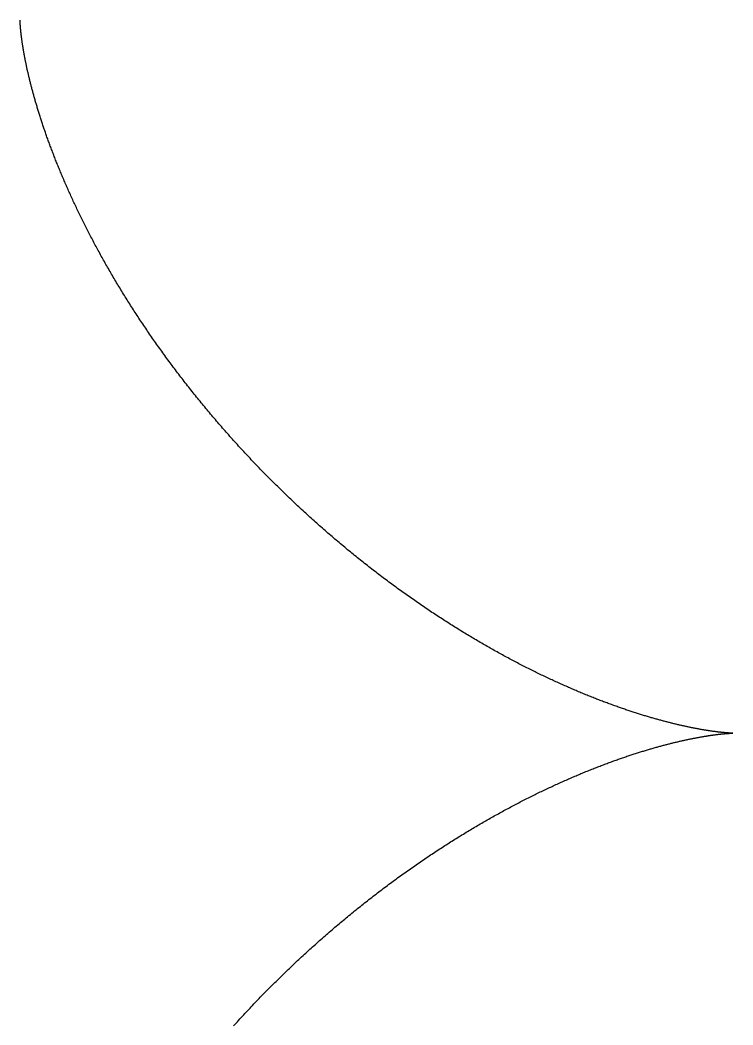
# Model space of a CAD drawing. Header units: metres. Extents: x 0 to 80, y 0 to 80.
# Drawn here: x 40 to 51, y 15.5 to 31 of the extents above; entities that cross this region are included whole.
import ezdxf

# ---------------------------------------------------------------- set-up
doc = ezdxf.new("R2010")
doc.units = ezdxf.units.M

msp = doc.modelspace()

# ---------------------------------------------------------------- linework, layer by layer
at = {"layer": 'ENGRAVE'}
msp.add_lwpolyline([(43.295531, 15.485465), (43.314717, 15.506736), (43.333947, 15.52798), (43.35322, 15.549199), (43.372537, 15.570391), (43.391898, 15.591556), (43.4113, 15.612693), (43.430746, 15.633803), (43.450234, 15.654885), (43.469764, 15.675938), (43.489335, 15.696963), (43.508948, 15.717959), (43.528602, 15.738925), (43.548297, 15.759861), (43.568033, 15.780768), (43.587809, 15.801644), (43.607625, 15.822489), (43.627481, 15.843303), (43.647376, 15.864086), (43.66731, 15.884837), (43.687283, 15.905556), (43.707295, 15.926242), (43.727345, 15.946896), (43.747433, 15.967517), (43.767559, 15.988105), (43.787722, 16.008659), (43.807922, 16.029179), (43.828159, 16.049665), (43.848432, 16.070116), (43.868742, 16.090532), (43.889087, 16.110913), (43.909468, 16.131258), (43.929884, 16.151568), (43.950335, 16.171841), (43.970821, 16.192078), (43.991341, 16.212278), (44.011895, 16.232441), (44.032483, 16.252567), (44.053104, 16.272655), (44.073758, 16.292705), (44.094444, 16.312717), (44.115163, 16.33269), (44.135914, 16.352624), (44.156697, 16.372519), (44.177511, 16.392375), (44.198356, 16.412191), (44.219232, 16.431967), (44.240139, 16.451703), (44.261075, 16.471398), (44.282041, 16.491052), (44.303037, 16.510665), (44.324062, 16.530236), (44.345115, 16.549766), (44.366197, 16.569254), (44.387307, 16.5887), (44.408444, 16.608102), (44.429609, 16.627463), (44.450801, 16.64678), (44.47202, 16.666053), (44.493264, 16.685283), (44.514535, 16.704469), (44.535832, 16.723611), (44.557154, 16.742709), (44.578501, 16.761761), (44.599872, 16.780769), (44.621268, 16.799732), (44.642687, 16.818649), (44.66413, 16.83752), (44.685596, 16.856345), (44.707085, 16.875124), (44.728597, 16.893857), (44.75013, 16.912543), (44.771686, 16.931182), (44.793262, 16.949773), (44.81486, 16.968318), (44.836478, 16.986814), (44.858117, 17.005263), (44.879775, 17.023663), (44.901453, 17.042015), (44.923151, 17.060318), (44.944867, 17.078572), (44.966601, 17.096777), (44.988354, 17.114933), (45.010124, 17.133039), (45.031912, 17.151095), (45.053716, 17.169102), (45.075537, 17.187058), (45.097375, 17.204963), (45.119228, 17.222818), (45.141097, 17.240622), (45.16298, 17.258375), (45.184879, 17.276076), (45.206791, 17.293726), (45.228718, 17.311324), (45.250658, 17.32887), (45.272612, 17.346364), (45.294578, 17.363805), (45.316557, 17.381194), (45.338547, 17.39853), (45.360549, 17.415813), (45.382563, 17.433043), (45.404587, 17.450219), (45.426622, 17.467342), (45.448667, 17.484411), (45.470722, 17.501426), (45.492786, 17.518387), (45.514858, 17.535293), (45.53694, 17.552145), (45.559029, 17.568943), (45.581127, 17.585685), (45.603231, 17.602372), (45.625343, 17.619004), (45.647461, 17.635581), (45.669585, 17.652102), (45.691715, 17.668567), (45.71385, 17.684976), (45.735991, 17.701329), (45.758135, 17.717626), (45.780284, 17.733866), (45.802437, 17.75005), (45.824593, 17.766177), (45.846753, 17.782247), (45.868914, 17.79826), (45.891078, 17.814216), (45.913244, 17.830114), (45.935411, 17.845955), (45.957579, 17.861738), (45.979747, 17.877463), (46.001916, 17.89313), (46.024084, 17.90874), (46.046252, 17.92429), (46.068419, 17.939783), (46.090584, 17.955217), (46.112747, 17.970592), (46.134908, 17.985908), (46.157066, 18.001166), (46.179221, 18.016364), (46.201373, 18.031503), (46.223521, 18.046583), (46.245664, 18.061604), (46.267803, 18.076564), (46.289936, 18.091466), (46.312064, 18.106307), (46.334186, 18.121088), (46.356302, 18.13581), (46.37841, 18.150471), (46.400512, 18.165072), (46.422606, 18.179612), (46.444692, 18.194093), (46.466769, 18.208512), (46.488837, 18.222871), (46.510897, 18.237169), (46.532946, 18.251406), (46.554986, 18.265582), (46.577014, 18.279698), (46.599032, 18.293752), (46.621039, 18.307744), (46.643034, 18.321676), (46.665016, 18.335546), (46.686986, 18.349354), (46.708944, 18.363101), (46.730887, 18.376787), (46.752817, 18.39041), (46.774732, 18.403972), (46.796633, 18.417472), (46.818519, 18.43091), (46.840389, 18.444285), (46.862243, 18.457599), (46.884081, 18.470851), (46.905902, 18.48404), (46.927706, 18.497167), (46.949493, 18.510232), (46.971261, 18.523234), (46.993011, 18.536174), (47.014742, 18.549051), (47.036454, 18.561866), (47.058146, 18.574618), (47.079818, 18.587308), (47.10147, 18.599935), (47.1231, 18.612499), (47.14471, 18.625), (47.166297, 18.637438), (47.187862, 18.649814), (47.209405, 18.662127), (47.230925, 18.674376), (47.252421, 18.686563), (47.273894, 18.698687), (47.295342, 18.710748), (47.316765, 18.722746), (47.338164, 18.73468), (47.359536, 18.746552), (47.380883, 18.75836), (47.402204, 18.770106), (47.423498, 18.781788), (47.444765, 18.793407), (47.466004, 18.804963), (47.487215, 18.816456), (47.508397, 18.827885), (47.529551, 18.839252), (47.550676, 18.850555), (47.571771, 18.861795), (47.592836, 18.872972), (47.61387, 18.884085), (47.634874, 18.895136), (47.655846, 18.906123), (47.676786, 18.917047), (47.697695, 18.927908), (47.718571, 18.938706), (47.739413, 18.949441), (47.760223, 18.960113), (47.780999, 18.970721), (47.80174, 18.981267), (47.822447, 18.991749), (47.843119, 19.002169), (47.863755, 19.012525), (47.884356, 19.022819), (47.904921, 19.03305), (47.925448, 19.043218), (47.945939, 19.053322), (47.966393, 19.063365), (47.986808, 19.073344), (48.007185, 19.083261), (48.027524, 19.093115), (48.047823, 19.102906), (48.068083, 19.112635), (48.088303, 19.122301), (48.108483, 19.131904), (48.128622, 19.141446), (48.14872, 19.150925), (48.168777, 19.160341), (48.188792, 19.169695), (48.208764, 19.178987), (48.228694, 19.188217), (48.24858, 19.197385), (48.268423, 19.206491), (48.288223, 19.215535), (48.307978, 19.224517), (48.327688, 19.233437), (48.347353, 19.242296), (48.366973, 19.251093), (48.386547, 19.259828), (48.406074, 19.268502), (48.425555, 19.277114), (48.444989, 19.285666), (48.464376, 19.294155), (48.483714, 19.302584), (48.503005, 19.310952), (48.522247, 19.319259), (48.54144, 19.327505), (48.560583, 19.33569), (48.579677, 19.343814), (48.59872, 19.351878), (48.617714, 19.359882), (48.636656, 19.367825), (48.655546, 19.375708), (48.674386, 19.38353), (48.693173, 19.391293), (48.711907, 19.398996), (48.730589, 19.406639), (48.749218, 19.414222), (48.767793, 19.421746), (48.786314, 19.42921), (48.80478, 19.436615), (48.823192, 19.44396), (48.841549, 19.451247), (48.85985, 19.458474), (48.878096, 19.465643), (48.896285, 19.472753), (48.914418, 19.479805), (48.932494, 19.486798), (48.950512, 19.493732), (48.968473, 19.500609), (48.986376, 19.507427), (49.00422, 19.514188), (49.022006, 19.520891), (49.039732, 19.527536), (49.057399, 19.534124), (49.075006, 19.540654), (49.092553, 19.547128), (49.110039, 19.553544), (49.127464, 19.559904), (49.144828, 19.566206), (49.16213, 19.572453), (49.17937, 19.578643), (49.196548, 19.584776), (49.213663, 19.590854), (49.230715, 19.596876), (49.247704, 19.602842), (49.264629, 19.608752), (49.281489, 19.614607), (49.298286, 19.620407), (49.315017, 19.626152), (49.331683, 19.631841), (49.348284, 19.637477), (49.364819, 19.643057), (49.381287, 19.648584), (49.397689, 19.654056), (49.414025, 19.659474), (49.430293, 19.664838), (49.446493, 19.670149), (49.462626, 19.675407), (49.47869, 19.680611), (49.494686, 19.685762), (49.510613, 19.69086), (49.526471, 19.695906), (49.542259, 19.700899), (49.557977, 19.70584), (49.573625, 19.710729), (49.589203, 19.715566), (49.60471, 19.720351), (49.620145, 19.725085), (49.635509, 19.729767), (49.650802, 19.734399), (49.666022, 19.73898), (49.68117, 19.74351), (49.696245, 19.74799), (49.711247, 19.752419), (49.726176, 19.756799), (49.741031, 19.761129), (49.755811, 19.765409), (49.770518, 19.76964), (49.78515, 19.773822), (49.799707, 19.777955), (49.814189, 19.782039), (49.828596, 19.786075), (49.842926, 19.790063), (49.857181, 19.794003), (49.871359, 19.797895), (49.88546, 19.801739), (49.899485, 19.805536), (49.913432, 19.809287), (49.927301, 19.81299), (49.941093, 19.816647), (49.954806, 19.820257), (49.968441, 19.823822), (49.981998, 19.82734), (49.995475, 19.830813), (50.008873, 19.834241), (50.022191, 19.837623), (50.03543, 19.840961), (50.048588, 19.844254), (50.061666, 19.847502), (50.074663, 19.850707), (50.08758, 19.853867), (50.100415, 19.856984), (50.113168, 19.860058), (50.12584, 19.863088), (50.13843, 19.866076), (50.150937, 19.869021), (50.163362, 19.871924), (50.175704, 19.874785), (50.187963, 19.877604), (50.200139, 19.880381), (50.212231, 19.883117), (50.22424, 19.885813), (50.236164, 19.888467), (50.248004, 19.891081), (50.259759, 19.893655), (50.271429, 19.896189), (50.283014, 19.898683), (50.294514, 19.901138), (50.305929, 19.903554), (50.317257, 19.905931), (50.3285, 19.908269), (50.339656, 19.910569), (50.350726, 19.912832), (50.361709, 19.915056), (50.372605, 19.917243), (50.383413, 19.919393), (50.394135, 19.921507), (50.404768, 19.923583), (50.415314, 19.925623), (50.425772, 19.927628), (50.436141, 19.929597), (50.446422, 19.93153), (50.456613, 19.933428), (50.466716, 19.935291), (50.47673, 19.93712), (50.486654, 19.938915), (50.496489, 19.940675), (50.506234, 19.942403), (50.515889, 19.944096), (50.525453, 19.945757), (50.534927, 19.947385), (50.544311, 19.94898), (50.553603, 19.950544), (50.562805, 19.952075), (50.571915, 19.953575), (50.580934, 19.955044), (50.589861, 19.956482), (50.598697, 19.95789), (50.60744, 19.959267), (50.616091, 19.960614), (50.62465, 19.961931), (50.633117, 19.963219), (50.64149, 19.964478), (50.649771, 19.965708), (50.657959, 19.96691), (50.666053, 19.968083), (50.674054, 19.969229), (50.681962, 19.970348), (50.689775, 19.971439), (50.697495, 19.972503), (50.705121, 19.973541), (50.712652, 19.974553), (50.720089, 19.975538), (50.727431, 19.976498), (50.734679, 19.977433), (50.741832, 19.978343), (50.748889, 19.979229), (50.755852, 19.98009), (50.762719, 19.980927), (50.769491, 19.98174), (50.776167, 19.982531), (50.782747, 19.983298), (50.789232, 19.984042), (50.79562, 19.984765), (50.801913, 19.985465), (50.808109, 19.986143), (50.814208, 19.986801), (50.820211, 19.987437), (50.826117, 19.988052), (50.831927, 19.988648), (50.837639, 19.989223), (50.843255, 19.989779), (50.848773, 19.990315), (50.854194, 19.990832), (50.859517, 19.991331), (50.864743, 19.991811), (50.869872, 19.992273), (50.874902, 19.992717), (50.879835, 19.993145), (50.88467, 19.993555), (50.889406, 19.993949), (50.894045, 19.994326), (50.898585, 19.994687), (50.903027, 19.995033), (50.907371, 19.995363), (50.911616, 19.995679), (50.915762, 19.99598), (50.919809, 19.996266), (50.923758, 19.996539), (50.927608, 19.996798), (50.931359, 19.997044), (50.93501, 19.997277), (50.938563, 19.997497), (50.942017, 19.997705), (50.945371, 19.997902), (50.948625, 19.998087), (50.951781, 19.99826), (50.954837, 19.998423), (50.957793, 19.998576), (50.96065, 19.998718), (50.963407, 19.99885), (50.966064, 19.998973), (50.968621, 19.999087), (50.971079, 19.999192), (50.973436, 19.999289), (50.975694, 19.999378), (50.977852, 19.999459), (50.97991, 19.999532), (50.981867, 19.999599), (50.983725, 19.999659), (50.985482, 19.999713), (50.987139, 19.999761), (50.988696, 19.999803), (50.990152, 19.99984), (50.991508, 19.999872), (50.992764, 19.999899), (50.99392, 19.999922), (50.994975, 19.999942), (50.995929, 19.999957), (50.996784, 19.99997), (50.997537, 19.99998), (50.998191, 19.999987), (50.998744, 19.999993), (50.999196, 19.999996), (50.999548, 19.999998), (50.999799, 20), (50.99995, 20), (51, 20), (50.99995, 20), (50.999799, 20), (50.999548, 20.000002), (50.999196, 20.000004), (50.998744, 20.000007), (50.998191, 20.000013), (50.997537, 20.00002), (50.996784, 20.00003), (50.995929, 20.000043), (50.994975, 20.000058), (50.99392, 20.000078), (50.992764, 20.000101), (50.991508, 20.000128), (50.990152, 20.00016), (50.988696, 20.000197), (50.987139, 20.000239), (50.985482, 20.000287), (50.983725, 20.000341), (50.981867, 20.000401), (50.97991, 20.000468), (50.977852, 20.000541), (50.975694, 20.000622), (50.973436, 20.000711), (50.971079, 20.000808), (50.968621, 20.000913), (50.966064, 20.001027), (50.963407, 20.00115), (50.96065, 20.001282), (50.957793, 20.001424), (50.954837, 20.001577), (50.951781, 20.00174), (50.948625, 20.001913), (50.945371, 20.002098), (50.942017, 20.002295), (50.938563, 20.002503), (50.93501, 20.002723), (50.931359, 20.002956), (50.927608, 20.003202), (50.923758, 20.003461), (50.919809, 20.003734), (50.915762, 20.00402), (50.911616, 20.004321), (50.907371, 20.004637), (50.903027, 20.004967), (50.898585, 20.005313), (50.894045, 20.005674), (50.889406, 20.006051), (50.88467, 20.006445), (50.879835, 20.006855), (50.874902, 20.007283), (50.869872, 20.007727), (50.864743, 20.008189), (50.859517, 20.008669), (50.854194, 20.009168), (50.848773, 20.009685), (50.843255, 20.010221), (50.837639, 20.010777), (50.831927, 20.011352), (50.826117, 20.011948), (50.820211, 20.012563), (50.814208, 20.013199), (50.808109, 20.013857), (50.801913, 20.014535), (50.79562, 20.015235), (50.789232, 20.015958), (50.782747, 20.016702), (50.776167, 20.017469), (50.769491, 20.01826), (50.762719, 20.019073), (50.755852, 20.01991), (50.748889, 20.020771), (50.741832, 20.021657), (50.734679, 20.022567), (50.727431, 20.023502), (50.720089, 20.024462), (50.712652, 20.025447), (50.705121, 20.026459), (50.697495, 20.027497), (50.689775, 20.028561), (50.681962, 20.029652), (50.674054, 20.030771), (50.666053, 20.031917), (50.657959, 20.03309), (50.649771, 20.034292), (50.64149, 20.035522), (50.633117, 20.036781), (50.62465, 20.038069), (50.616091, 20.039386), (50.60744, 20.040733), (50.598697, 20.04211), (50.589861, 20.043518), (50.580934, 20.044956), (50.571915, 20.046425), (50.562805, 20.047925), (50.553603, 20.049456), (50.544311, 20.05102), (50.534927, 20.052615), (50.525453, 20.054243), (50.515889, 20.055904), (50.506234, 20.057597), (50.496489, 20.059325), (50.486654, 20.061085), (50.47673, 20.06288), (50.466716, 20.064709), (50.456613, 20.066572), (50.446422, 20.06847), (50.436141, 20.070403), (50.425772, 20.072372), (50.415314, 20.074377), (50.404768, 20.076417), (50.394135, 20.078493), (50.383413, 20.080607), (50.372605, 20.082757), (50.361709, 20.084944), (50.350726, 20.087168), (50.339656, 20.089431), (50.3285, 20.091731), (50.317257, 20.094069), (50.305929, 20.096446), (50.294514, 20.098862), (50.283014, 20.101317), (50.271429, 20.103811), (50.259759, 20.106345), (50.248004, 20.108919), (50.236164, 20.111533), (50.22424, 20.114187), (50.212231, 20.116883), (50.200139, 20.119619), (50.187963, 20.122396), (50.175704, 20.125215), (50.163362, 20.128076), (50.150937, 20.130979), (50.13843, 20.133924), (50.12584, 20.136912), (50.113168, 20.139942), (50.100415, 20.143016), (50.08758, 20.146133), (50.074663, 20.149293), (50.061666, 20.152498), (50.048588, 20.155746), (50.03543, 20.159039), (50.022191, 20.162377), (50.008873, 20.165759), (49.995475, 20.169187), (49.981998, 20.17266), (49.968441, 20.176178), (49.954806, 20.179743), (49.941093, 20.183353), (49.927301, 20.18701), (49.913432, 20.190713), (49.899485, 20.194464), (49.88546, 20.198261), (49.871359, 20.202105), (49.857181, 20.205997), (49.842926, 20.209937), (49.828596, 20.213925), (49.814189, 20.217961), (49.799707, 20.222045), (49.78515, 20.226178), (49.770518, 20.23036), (49.755811, 20.234591), (49.741031, 20.238871), (49.726176, 20.243201), (49.711247, 20.247581), (49.696245, 20.25201), (49.68117, 20.25649), (49.666022, 20.26102), (49.650802, 20.265601), (49.635509, 20.270233), (49.620145, 20.274915), (49.60471, 20.279649), (49.589203, 20.284434), (49.573625, 20.289271), (49.557977, 20.29416), (49.542259, 20.299101), (49.526471, 20.304094), (49.510613, 20.30914), (49.494686, 20.314238), (49.47869, 20.319389), (49.462626, 20.324593), (49.446493, 20.329851), (49.430293, 20.335162), (49.414025, 20.340526), (49.397689, 20.345944), (49.381287, 20.351416), (49.364819, 20.356943), (49.348284, 20.362523), (49.331683, 20.368159), (49.315017, 20.373848), (49.298286, 20.379593), (49.281489, 20.385393), (49.264629, 20.391248), (49.247704, 20.397158), (49.230715, 20.403124), (49.213663, 20.409146), (49.196548, 20.415224), (49.17937, 20.421357), (49.16213, 20.427547), (49.144828, 20.433794), (49.127464, 20.440096), (49.110039, 20.446456), (49.092553, 20.452872), (49.075006, 20.459346), (49.057399, 20.465876), (49.039732, 20.472464), (49.022006, 20.479109), (49.00422, 20.485812), (48.986376, 20.492573), (48.968473, 20.499391), (48.950512, 20.506268), (48.932494, 20.513202), (48.914418, 20.520195), (48.896285, 20.527247), (48.878096, 20.534357), (48.85985, 20.541526), (48.841549, 20.548753), (48.823192, 20.55604), (48.80478, 20.563385), (48.786314, 20.57079), (48.767793, 20.578254), (48.749218, 20.585778), (48.730589, 20.593361), (48.711907, 20.601004), (48.693173, 20.608707), (48.674386, 20.61647), (48.655546, 20.624292), (48.636656, 20.632175), (48.617714, 20.640118), (48.59872, 20.648122), (48.579677, 20.656186), (48.560583, 20.66431), (48.54144, 20.672495), (48.522247, 20.680741), (48.503005, 20.689048), (48.483714, 20.697416), (48.464376, 20.705845), (48.444989, 20.714334), (48.425555, 20.722886), (48.406074, 20.731498), (48.386547, 20.740172), (48.366973, 20.748907), (48.347353, 20.757704), (48.327688, 20.766563), (48.307978, 20.775483), (48.288223, 20.784465), (48.268423, 20.793509), (48.24858, 20.802615), (48.228694, 20.811783), (48.208764, 20.821013), (48.188792, 20.830305), (48.168777, 20.839659), (48.14872, 20.849075), (48.128622, 20.858554), (48.108483, 20.868096), (48.088303, 20.877699), (48.068083, 20.887365), (48.047823, 20.897094), (48.027524, 20.906885), (48.007185, 20.916739), (47.986808, 20.926656), (47.966393, 20.936635), (47.945939, 20.946678), (47.925448, 20.956782), (47.904921, 20.96695), (47.884356, 20.977181), (47.863755, 20.987475), (47.843119, 20.997831), (47.822447, 21.008251), (47.80174, 21.018733), (47.780999, 21.029279), (47.760223, 21.039887), (47.739413, 21.050559), (47.718571, 21.061294), (47.697695, 21.072092), (47.676786, 21.082953), (47.655846, 21.093877), (47.634874, 21.104864), (47.61387, 21.115915), (47.592836, 21.127028), (47.571771, 21.138205), (47.550676, 21.149445), (47.529551, 21.160748), (47.508397, 21.172115), (47.487215, 21.183544), (47.466004, 21.195037), (47.444765, 21.206593), (47.423498, 21.218212), (47.402204, 21.229894), (47.380883, 21.24164), (47.359536, 21.253448), (47.338164, 21.26532), (47.316765, 21.277254), (47.295342, 21.289252), (47.273894, 21.301313), (47.252421, 21.313437), (47.230925, 21.325624), (47.209405, 21.337873), (47.187862, 21.350186), (47.166297, 21.362562), (47.14471, 21.375), (47.1231, 21.387501), (47.10147, 21.400065), (47.079818, 21.412692), (47.058146, 21.425382), (47.036454, 21.438134), (47.014742, 21.450949), (46.993011, 21.463826), (46.971261, 21.476766), (46.949493, 21.489768), (46.927706, 21.502833), (46.905902, 21.51596), (46.884081, 21.529149), (46.862243, 21.542401), (46.840389, 21.555715), (46.818519, 21.56909), (46.796633, 21.582528), (46.774732, 21.596028), (46.752817, 21.60959), (46.730887, 21.623213), (46.708944, 21.636899), (46.686986, 21.650646), (46.665016, 21.664454), (46.643034, 21.678324), (46.621039, 21.692256), (46.599032, 21.706248), (46.577014, 21.720302), (46.554986, 21.734418), (46.532946, 21.748594), (46.510897, 21.762831), (46.488837, 21.777129), (46.466769, 21.791488), (46.444692, 21.805907), (46.422606, 21.820388), (46.400512, 21.834928), (46.37841, 21.849529), (46.356302, 21.86419), (46.334186, 21.878912), (46.312064, 21.893693), (46.289936, 21.908534), (46.267803, 21.923436), (46.245664, 21.938396), (46.223521, 21.953417), (46.201373, 21.968497), (46.179221, 21.983636), (46.157066, 21.998834), (46.134908, 22.014092), (46.112747, 22.029408), (46.090584, 22.044783), (46.068419, 22.060217), (46.046252, 22.07571), (46.024084, 22.09126), (46.001916, 22.10687), (45.979747, 22.122537), (45.957579, 22.138262), (45.935411, 22.154045), (45.913244, 22.169886), (45.891078, 22.185784), (45.868914, 22.20174), (45.846753, 22.217753), (45.824593, 22.233823), (45.802437, 22.24995), (45.780284, 22.266134), (45.758135, 22.282374), (45.735991, 22.298671), (45.71385, 22.315024), (45.691715, 22.331433), (45.669585, 22.347898), (45.647461, 22.364419), (45.625343, 22.380996), (45.603231, 22.397628), (45.581127, 22.414315), (45.559029, 22.431057), (45.53694, 22.447855), (45.514858, 22.464707), (45.492786, 22.481613), (45.470722, 22.498574), (45.448667, 22.515589), (45.426622, 22.532658), (45.404587, 22.549781), (45.382563, 22.566957), (45.360549, 22.584187), (45.338547, 22.60147), (45.316557, 22.618806), (45.294578, 22.636195), (45.272612, 22.653636), (45.250658, 22.67113), (45.228718, 22.688676), (45.206791, 22.706274), (45.184879, 22.723924), (45.16298, 22.741625), (45.141097, 22.759378), (45.119228, 22.777182), (45.097375, 22.795037), (45.075537, 22.812942), (45.053716, 22.830898), (45.031912, 22.848905), (45.010124, 22.866961), (44.988354, 22.885067), (44.966601, 22.903223), (44.944867, 22.921428), (44.923151, 22.939682), (44.901453, 22.957985), (44.879775, 22.976337), (44.858117, 22.994737), (44.836478, 23.013186), (44.81486, 23.031682), (44.793262, 23.050227), (44.771686, 23.068818), (44.75013, 23.087457), (44.728597, 23.106143), (44.707085, 23.124876), (44.685596, 23.143655), (44.66413, 23.16248), (44.642687, 23.181351), (44.621268, 23.200268), (44.599872, 23.219231), (44.578501, 23.238239), (44.557154, 23.257291), (44.535832, 23.276389), (44.514535, 23.295531), (44.493264, 23.314717), (44.47202, 23.333947), (44.450801, 23.35322), (44.429609, 23.372537), (44.408444, 23.391898), (44.387307, 23.4113), (44.366197, 23.430746), (44.345115, 23.450234), (44.324062, 23.469764), (44.303037, 23.489335), (44.282041, 23.508948), (44.261075, 23.528602), (44.240139, 23.548297), (44.219232, 23.568033), (44.198356, 23.587809), (44.177511, 23.607625), (44.156697, 23.627481), (44.135914, 23.647376), (44.115163, 23.66731), (44.094444, 23.687283), (44.073758, 23.707295), (44.053104, 23.727345), (44.032483, 23.747433), (44.011895, 23.767559), (43.991341, 23.787722), (43.970821, 23.807922), (43.950335, 23.828159), (43.929884, 23.848432), (43.909468, 23.868742), (43.889087, 23.889087), (43.868742, 23.909468), (43.848432, 23.929884), (43.828159, 23.950335), (43.807922, 23.970821), (43.787722, 23.991341), (43.767559, 24.011895), (43.747433, 24.032483), (43.727345, 24.053104), (43.707295, 24.073758), (43.687283, 24.094444), (43.66731, 24.115163), (43.647376, 24.135914), (43.627481, 24.156697), (43.607625, 24.177511), (43.587809, 24.198356), (43.568033, 24.219232), (43.548297, 24.240139), (43.528602, 24.261075), (43.508948, 24.282041), (43.489335, 24.303037), (43.469764, 24.324062), (43.450234, 24.345115), (43.430746, 24.366197), (43.4113, 24.387307), (43.391898, 24.408444), (43.372537, 24.429609), (43.35322, 24.450801), (43.333947, 24.47202), (43.314717, 24.493264), (43.295531, 24.514535), (43.276389, 24.535832), (43.257291, 24.557154), (43.238239, 24.578501), (43.219231, 24.599872), (43.200268, 24.621268), (43.181351, 24.642687), (43.16248, 24.66413), (43.143655, 24.685596), (43.124876, 24.707085), (43.106143, 24.728597), (43.087457, 24.75013), (43.068818, 24.771686), (43.050227, 24.793262), (43.031682, 24.81486), (43.013186, 24.836478), (42.994737, 24.858117), (42.976337, 24.879775), (42.957985, 24.901453), (42.939682, 24.923151), (42.921428, 24.944867), (42.903223, 24.966601), (42.885067, 24.988354), (42.866961, 25.010124), (42.848905, 25.031912), (42.830898, 25.053716), (42.812942, 25.075537), (42.795037, 25.097375), (42.777182, 25.119228), (42.759378, 25.141097), (42.741625, 25.16298), (42.723924, 25.184879), (42.706274, 25.206791), (42.688676, 25.228718), (42.67113, 25.250658), (42.653636, 25.272612), (42.636195, 25.294578), (42.618806, 25.316557), (42.60147, 25.338547), (42.584187, 25.360549), (42.566957, 25.382563), (42.549781, 25.404587), (42.532658, 25.426622), (42.515589, 25.448667), (42.498574, 25.470722), (42.481613, 25.492786), (42.464707, 25.514858), (42.447855, 25.53694), (42.431057, 25.559029), (42.414315, 25.581127), (42.397628, 25.603231), (42.380996, 25.625343), (42.364419, 25.647461), (42.347898, 25.669585), (42.331433, 25.691715), (42.315024, 25.71385), (42.298671, 25.735991), (42.282374, 25.758135), (42.266134, 25.780284), (42.24995, 25.802437), (42.233823, 25.824593), (42.217753, 25.846753), (42.20174, 25.868914), (42.185784, 25.891078), (42.169886, 25.913244), (42.154045, 25.935411), (42.138262, 25.957579), (42.122537, 25.979747), (42.10687, 26.001916), (42.09126, 26.024084), (42.07571, 26.046252), (42.060217, 26.068419), (42.044783, 26.090584), (42.029408, 26.112747), (42.014092, 26.134908), (41.998834, 26.157066), (41.983636, 26.179221), (41.968497, 26.201373), (41.953417, 26.223521), (41.938396, 26.245664), (41.923436, 26.267803), (41.908534, 26.289936), (41.893693, 26.312064), (41.878912, 26.334186), (41.86419, 26.356302), (41.849529, 26.37841), (41.834928, 26.400512), (41.820388, 26.422606), (41.805907, 26.444692), (41.791488, 26.466769), (41.777129, 26.488837), (41.762831, 26.510897), (41.748594, 26.532946), (41.734418, 26.554986), (41.720302, 26.577014), (41.706248, 26.599032), (41.692256, 26.621039), (41.678324, 26.643034), (41.664454, 26.665016), (41.650646, 26.686986), (41.636899, 26.708944), (41.623213, 26.730887), (41.60959, 26.752817), (41.596028, 26.774732), (41.582528, 26.796633), (41.56909, 26.818519), (41.555715, 26.840389), (41.542401, 26.862243), (41.529149, 26.884081), (41.51596, 26.905902), (41.502833, 26.927706), (41.489768, 26.949493), (41.476766, 26.971261), (41.463826, 26.993011), (41.450949, 27.014742), (41.438134, 27.036454), (41.425382, 27.058146), (41.412692, 27.079818), (41.400065, 27.10147), (41.387501, 27.1231), (41.375, 27.14471), (41.362562, 27.166297), (41.350186, 27.187862), (41.337873, 27.209405), (41.325624, 27.230925), (41.313437, 27.252421), (41.301313, 27.273894), (41.289252, 27.295342), (41.277254, 27.316765), (41.26532, 27.338164), (41.253448, 27.359536), (41.24164, 27.380883), (41.229894, 27.402204), (41.218212, 27.423498), (41.206593, 27.444765), (41.195037, 27.466004), (41.183544, 27.487215), (41.172115, 27.508397), (41.160748, 27.529551), (41.149445, 27.550676), (41.138205, 27.571771), (41.127028, 27.592836), (41.115915, 27.61387), (41.104864, 27.634874), (41.093877, 27.655846), (41.082953, 27.676786), (41.072092, 27.697695), (41.061294, 27.718571), (41.050559, 27.739413), (41.039887, 27.760223), (41.029279, 27.780999), (41.018733, 27.80174), (41.008251, 27.822447), (40.997831, 27.843119), (40.987475, 27.863755), (40.977181, 27.884356), (40.96695, 27.904921), (40.956782, 27.925448), (40.946678, 27.945939), (40.936635, 27.966393), (40.926656, 27.986808), (40.916739, 28.007185), (40.906885, 28.027524), (40.897094, 28.047823), (40.887365, 28.068083), (40.877699, 28.088303), (40.868096, 28.108483), (40.858554, 28.128622), (40.849075, 28.14872), (40.839659, 28.168777), (40.830305, 28.188792), (40.821013, 28.208764), (40.811783, 28.228694), (40.802615, 28.24858), (40.793509, 28.268423), (40.784465, 28.288223), (40.775483, 28.307978), (40.766563, 28.327688), (40.757704, 28.347353), (40.748907, 28.366973), (40.740172, 28.386547), (40.731498, 28.406074), (40.722886, 28.425555), (40.714334, 28.444989), (40.705845, 28.464376), (40.697416, 28.483714), (40.689048, 28.503005), (40.680741, 28.522247), (40.672495, 28.54144), (40.66431, 28.560583), (40.656186, 28.579677), (40.648122, 28.59872), (40.640118, 28.617714), (40.632175, 28.636656), (40.624292, 28.655546), (40.61647, 28.674386), (40.608707, 28.693173), (40.601004, 28.711907), (40.593361, 28.730589), (40.585778, 28.749218), (40.578254, 28.767793), (40.57079, 28.786314), (40.563385, 28.80478), (40.55604, 28.823192), (40.548753, 28.841549), (40.541526, 28.85985), (40.534357, 28.878096), (40.527247, 28.896285), (40.520195, 28.914418), (40.513202, 28.932494), (40.506268, 28.950512), (40.499391, 28.968473), (40.492573, 28.986376), (40.485812, 29.00422), (40.479109, 29.022006), (40.472464, 29.039732), (40.465876, 29.057399), (40.459346, 29.075006), (40.452872, 29.092553), (40.446456, 29.110039), (40.440096, 29.127464), (40.433794, 29.144828), (40.427547, 29.16213), (40.421357, 29.17937), (40.415224, 29.196548), (40.409146, 29.213663), (40.403124, 29.230715), (40.397158, 29.247704), (40.391248, 29.264629), (40.385393, 29.281489), (40.379593, 29.298286), (40.373848, 29.315017), (40.368159, 29.331683), (40.362523, 29.348284), (40.356943, 29.364819), (40.351416, 29.381287), (40.345944, 29.397689), (40.340526, 29.414025), (40.335162, 29.430293), (40.329851, 29.446493), (40.324593, 29.462626), (40.319389, 29.47869), (40.314238, 29.494686), (40.30914, 29.510613), (40.304094, 29.526471), (40.299101, 29.542259), (40.29416, 29.557977), (40.289271, 29.573625), (40.284434, 29.589203), (40.279649, 29.60471), (40.274915, 29.620145), (40.270233, 29.635509), (40.265601, 29.650802), (40.26102, 29.666022), (40.25649, 29.68117), (40.25201, 29.696245), (40.247581, 29.711247), (40.243201, 29.726176), (40.238871, 29.741031), (40.234591, 29.755811), (40.23036, 29.770518), (40.226178, 29.78515), (40.222045, 29.799707), (40.217961, 29.814189), (40.213925, 29.828596), (40.209937, 29.842926), (40.205997, 29.857181), (40.202105, 29.871359), (40.198261, 29.88546), (40.194464, 29.899485), (40.190713, 29.913432), (40.18701, 29.927301), (40.183353, 29.941093), (40.179743, 29.954806), (40.176178, 29.968441), (40.17266, 29.981998), (40.169187, 29.995475), (40.165759, 30.008873), (40.162377, 30.022191), (40.159039, 30.03543), (40.155746, 30.048588), (40.152498, 30.061666), (40.149293, 30.074663), (40.146133, 30.08758), (40.143016, 30.100415), (40.139942, 30.113168), (40.136912, 30.12584), (40.133924, 30.13843), (40.130979, 30.150937), (40.128076, 30.163362), (40.125215, 30.175704), (40.122396, 30.187963), (40.119619, 30.200139), (40.116883, 30.212231), (40.114187, 30.22424), (40.111533, 30.236164), (40.108919, 30.248004), (40.106345, 30.259759), (40.103811, 30.271429), (40.101317, 30.283014), (40.098862, 30.294514), (40.096446, 30.305929), (40.094069, 30.317257), (40.091731, 30.3285), (40.089431, 30.339656), (40.087168, 30.350726), (40.084944, 30.361709), (40.082757, 30.372605), (40.080607, 30.383413), (40.078493, 30.394135), (40.076417, 30.404768), (40.074377, 30.415314), (40.072372, 30.425772), (40.070403, 30.436141), (40.06847, 30.446422), (40.066572, 30.456613), (40.064709, 30.466716), (40.06288, 30.47673), (40.061085, 30.486654), (40.059325, 30.496489), (40.057597, 30.506234), (40.055904, 30.515889), (40.054243, 30.525453), (40.052615, 30.534927), (40.05102, 30.544311), (40.049456, 30.553603), (40.047925, 30.562805), (40.046425, 30.571915), (40.044956, 30.580934), (40.043518, 30.589861), (40.04211, 30.598697), (40.040733, 30.60744), (40.039386, 30.616091), (40.038069, 30.62465), (40.036781, 30.633117), (40.035522, 30.64149), (40.034292, 30.649771), (40.03309, 30.657959), (40.031917, 30.666053), (40.030771, 30.674054), (40.029652, 30.681962), (40.028561, 30.689775), (40.027497, 30.697495), (40.026459, 30.705121), (40.025447, 30.712652), (40.024462, 30.720089), (40.023502, 30.727431), (40.022567, 30.734679), (40.021657, 30.741832), (40.020771, 30.748889), (40.01991, 30.755852), (40.019073, 30.762719), (40.01826, 30.769491), (40.017469, 30.776167), (40.016702, 30.782747), (40.015958, 30.789232), (40.015235, 30.79562), (40.014535, 30.801913), (40.013857, 30.808109), (40.013199, 30.814208), (40.012563, 30.820211), (40.011948, 30.826117), (40.011352, 30.831927), (40.010777, 30.837639), (40.010221, 30.843255), (40.009685, 30.848773), (40.009168, 30.854194), (40.008669, 30.859517), (40.008189, 30.864743), (40.007727, 30.869872), (40.007283, 30.874902), (40.006855, 30.879835), (40.006445, 30.88467), (40.006051, 30.889406), (40.005674, 30.894045), (40.005313, 30.898585), (40.004967, 30.903027), (40.004637, 30.907371), (40.004321, 30.911616), (40.00402, 30.915762), (40.003734, 30.919809), (40.003461, 30.923758), (40.003202, 30.927608), (40.002956, 30.931359), (40.002723, 30.93501), (40.002503, 30.938563), (40.002295, 30.942017), (40.002098, 30.945371), (40.001913, 30.948625), (40.00174, 30.951781), (40.001577, 30.954837), (40.001424, 30.957793), (40.001282, 30.96065), (40.00115, 30.963407), (40.001027, 30.966064), (40.000913, 30.968621), (40.000808, 30.971079), (40.000711, 30.973436), (40.000622, 30.975694), (40.000541, 30.977852), (40.000468, 30.97991), (40.000401, 30.981867), (40.000341, 30.983725), (40.000287, 30.985482), (40.000239, 30.987139), (40.000197, 30.988696), (40.00016, 30.990152), (40.000128, 30.991508), (40.000101, 30.992764), (40.000078, 30.99392), (40.000058, 30.994975), (40.000043, 30.995929), (40.00003, 30.996784), (40.00002, 30.997537), (40.000013, 30.998191), (40.000007, 30.998744), (40.000004, 30.999196), (40.000002, 30.999548), (40, 30.999799), (40, 30.99995), (40, 31), (40, 30.99995), (40, 30.999799), (39.999998, 30.999548)], dxfattribs=at)

doc.saveas('drawing.dxf')
